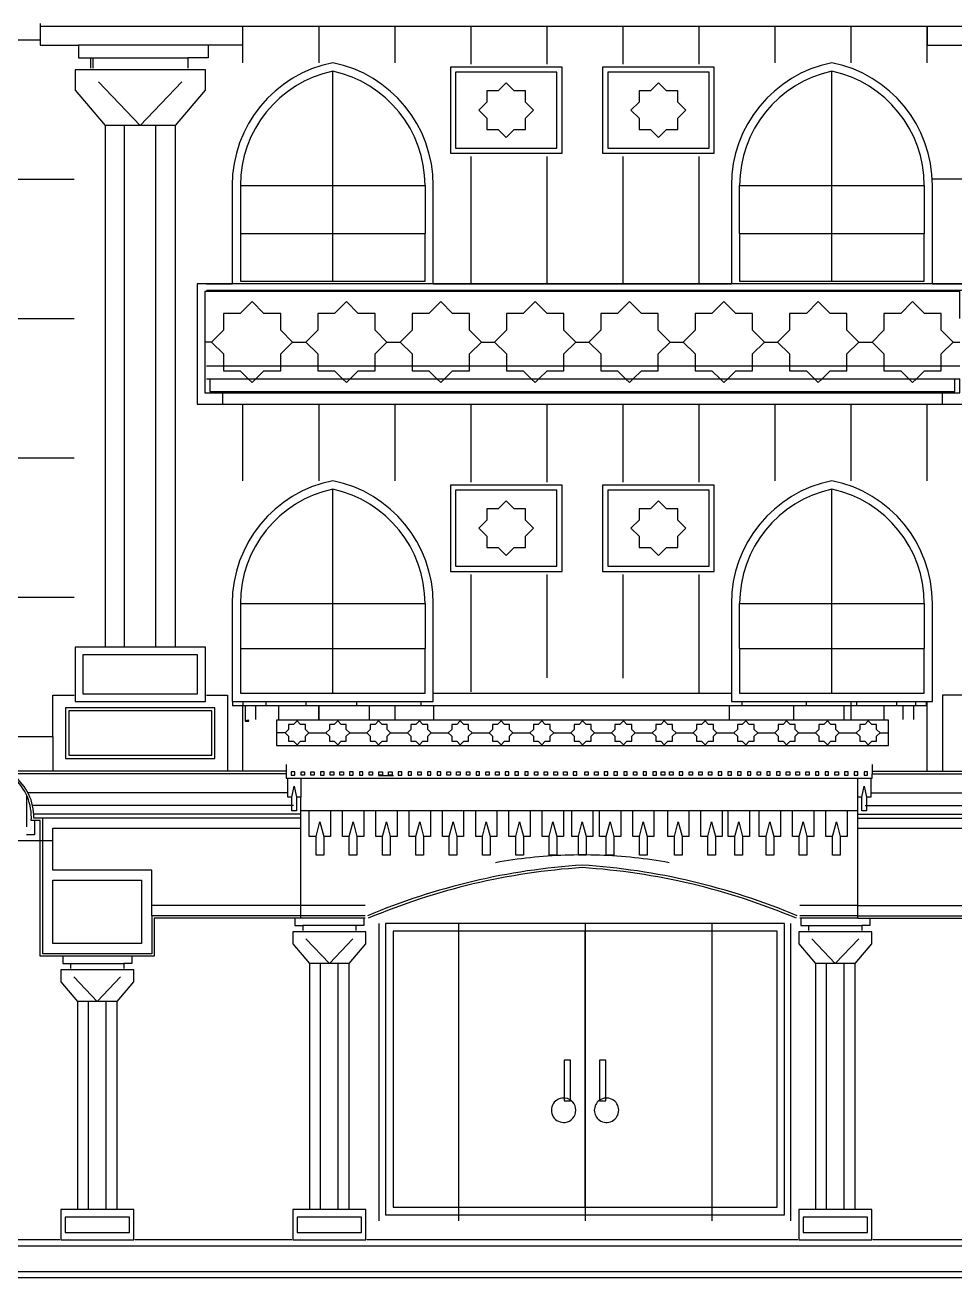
# Model space of a CAD drawing. Header units: inches. Extents: x 323.8 to 359.6, y 89.7 to 114.
# Drawn here: x 336.61 to 343.95, y 89.74 to 99.63 of the extents above; entities that cross this region are included whole.
import ezdxf

# ---------------------------------------------------------------- set-up
doc = ezdxf.new("R2010")
doc.units = ezdxf.units.IN
for name, color, linetype, lineweight in [('01_ORIGINAL_ENVELOPE', 7, 'Continuous', 25), ('02_ISLAMIC_WINDOWS', 7, 'Continuous', 25), ('03_ISLAMIC_BALCONIES', 7, 'Continuous', 25), ('04_GEOMETRIC_CAPITALS', 7, 'Continuous', 25), ('05_ISLAMIC_FRIEZES', 7, 'Continuous', 25), ('06_ENTRANCE', 7, 'Continuous', 25)]:
    doc.layers.add(name, color=color, linetype=linetype, lineweight=lineweight)

msp = doc.modelspace()

# ---------------------------------------------------------------- linework, layer by layer
at = {"layer": '01_ORIGINAL_ENVELOPE'}
for points in [[(336.7336, 99.64), (336.7336, 99.6176)], [(336.7336, 99.6176), (336.7336, 99.5114)], [(336.7336, 99.6176), (338.3335, 99.6176)], [(338.332, 99.4676), (338.3335, 99.4676), (338.3335, 99.6176)], [(338.3335, 99.6176), (338.932, 99.6176)], [(338.932, 99.6176), (338.932, 99.3289)], [(338.932, 99.6176), (339.532, 99.6176)], [(339.532, 99.6176), (339.532, 99.3289)], [(339.532, 99.6176), (340.132, 99.6176)], [(340.132, 99.6176), (340.132, 99.3197)], [(340.132, 99.6176), (340.732, 99.6176)], [(340.732, 99.6176), (340.732, 99.3197)], [(340.732, 99.6176), (341.332, 99.6176)], [(341.332, 99.6176), (341.332, 99.3197)], [(341.332, 99.6176), (341.932, 99.6176)], [(341.932, 99.6176), (341.932, 99.3197)], [(341.932, 99.6176), (342.532, 99.6176)], [(342.532, 99.6176), (342.532, 99.3289)], [(342.532, 99.6176), (343.132, 99.6176)], [(343.132, 99.6176), (343.132, 99.3289)], [(343.132, 99.6176), (343.732, 99.6176)], [(343.732, 99.6176), (343.732, 99.3289)], [(343.732, 99.6176), (343.7354, 99.6176)], [(343.7354, 99.6176), (345.3353, 99.6176)], [(343.7354, 99.6176), (343.7354, 99.4676), (343.9969, 99.4676), (344.0094, 99.4676)], [(336.5345, 99.5114), (336.7336, 99.5114)], [(336.7336, 99.5114), (336.7336, 99.4676), (337.0374, 99.4676)], [(338.0595, 99.4676), (337.0499, 99.4676), (337.0374, 99.4676)], [(337.0374, 99.4676), (337.0374, 99.3676), (337.132, 99.3676)], [(338.0595, 99.4676), (338.0595, 99.3676), (337.8984, 99.3676)], [(338.332, 99.4676), (338.072, 99.4676), (338.0595, 99.4676)], [(338.332, 99.4676), (338.332, 99.3289)], [(337.132, 99.3676), (337.132, 99.287)], [(337.132, 99.3676), (337.1484, 99.3676)], [(337.1484, 99.3676), (337.1484, 99.287)], [(337.1484, 99.3676), (337.8984, 99.3676)], [(337.8984, 99.3676), (337.8984, 99.287)], [(340.132, 98.5897), (340.132, 97.5847)], [(340.732, 98.5897), (340.732, 97.5847)], [(341.332, 98.5897), (341.332, 97.5847)], [(341.932, 98.5897), (341.932, 97.5847)], [(336.5345, 98.4114), (337.001, 98.4114)], [(344.023, 98.4114), (343.7763, 98.4114)], [(338.046, 97.5847), (338.249, 97.5847)], [(338.046, 97.5347), (344.023, 97.5347)], [(339.8363, 97.5847), (340.132, 97.5847)], [(340.132, 97.5847), (340.732, 97.5847)], [(340.132, 97.5847), (340.132, 97.5847)], [(340.732, 97.5847), (341.332, 97.5847)], [(340.732, 97.5847), (340.732, 97.5847)], [(341.332, 97.5847), (341.932, 97.5847)], [(341.332, 97.5847), (341.332, 97.5847)], [(341.932, 97.5847), (342.189, 97.5847)], [(341.932, 97.5847), (341.932, 97.5847)], [(343.7763, 97.5847), (344.023, 97.5847)], [(336.5345, 97.3114), (337.001, 97.3114)], [(338.1796, 96.9347), (338.046, 96.9347)], [(338.6325, 96.9347), (338.1796, 96.9347)], [(338.9243, 96.9347), (338.6325, 96.9347)], [(339.3772, 96.9347), (338.9243, 96.9347)], [(339.6691, 96.9347), (339.3772, 96.9347)], [(340.122, 96.9347), (339.6691, 96.9347)], [(340.4138, 96.9347), (340.122, 96.9347)], [(340.8667, 96.9347), (340.4138, 96.9347)], [(341.1586, 96.9347), (340.8667, 96.9347)], [(341.6115, 96.9347), (341.1586, 96.9347)], [(341.9034, 96.9347), (341.6115, 96.9347)], [(342.3562, 96.9347), (341.9034, 96.9347)], [(342.6481, 96.9347), (342.3562, 96.9347)], [(343.101, 96.9347), (342.6481, 96.9347)], [(343.3929, 96.9347), (343.101, 96.9347)], [(343.8458, 96.9347), (343.3929, 96.9347)], [(343.9917, 96.9347), (343.8458, 96.9347)], [(338.046, 96.8347), (338.0736, 96.8347)], [(338.0736, 96.8347), (338.3758, 96.8347)], [(338.0736, 96.8347), (338.0736, 96.7347), (338.1736, 96.7347)], [(338.3758, 96.8347), (338.4363, 96.8347)], [(338.4363, 96.8347), (339.1205, 96.8347)], [(339.1205, 96.8347), (339.181, 96.8347)], [(339.181, 96.8347), (339.8653, 96.8347)], [(339.8653, 96.8347), (339.9258, 96.8347)], [(339.9258, 96.8347), (340.61, 96.8347)], [(340.61, 96.8347), (340.6705, 96.8347)], [(340.6705, 96.8347), (341.3548, 96.8347)], [(341.3548, 96.8347), (341.4153, 96.8347)], [(341.4153, 96.8347), (342.0996, 96.8347)], [(342.0996, 96.8347), (342.16, 96.8347)], [(342.16, 96.8347), (342.8443, 96.8347)], [(342.8443, 96.8347), (342.9048, 96.8347)], [(342.9048, 96.8347), (343.5891, 96.8347)], [(343.5891, 96.8347), (343.6496, 96.8347)], [(343.6496, 96.8347), (343.9517, 96.8347)], [(343.8517, 96.7347), (343.9517, 96.7347), (343.9517, 96.8347)], [(343.9517, 96.8347), (343.9917, 96.8347)], [(338.1736, 96.7347), (338.1736, 96.7247)], [(338.1736, 96.7347), (343.8517, 96.7347)], [(343.8517, 96.7347), (343.8517, 96.7247)], [(338.1736, 96.7247), (338.1736, 96.6347)], [(338.1736, 96.6347), (338.1736, 96.6347), (338.332, 96.6347)], [(338.332, 96.6347), (338.332, 96.0289)], [(338.332, 96.6347), (338.932, 96.6347)], [(338.932, 96.6347), (338.932, 96.0289)], [(338.932, 96.6347), (339.532, 96.6347)], [(339.532, 96.6347), (339.532, 96.0289)], [(339.532, 96.6347), (340.132, 96.6347)], [(340.132, 96.6347), (340.132, 96.0197)], [(340.132, 96.6347), (340.732, 96.6347)], [(340.732, 96.6347), (340.732, 96.0197)], [(340.732, 96.6347), (341.332, 96.6347)], [(341.332, 96.6347), (341.332, 96.0197)], [(341.332, 96.6347), (341.932, 96.6347)], [(341.932, 96.6347), (341.932, 96.0197)], [(341.932, 96.6347), (342.532, 96.6347)], [(342.532, 96.6347), (342.532, 96.0289)], [(342.532, 96.6347), (343.132, 96.6347)], [(343.132, 96.6347), (343.132, 96.0289)], [(343.132, 96.6347), (343.732, 96.6347)], [(343.732, 96.6347), (343.732, 96.0289)], [(343.732, 96.6347), (343.8517, 96.6347), (343.8517, 96.6347)], [(343.8517, 96.7247), (343.8517, 96.6347)], [(336.5345, 96.2114), (337.001, 96.2114)], [(340.132, 95.2897), (340.132, 94.3627)], [(340.732, 95.2897), (340.732, 94.4744)], [(341.332, 95.2897), (341.332, 94.4708)], [(341.932, 95.2897), (341.932, 94.3533)], [(336.5345, 95.1114), (337.001, 95.1114)], [(336.8344, 94.0114), (336.8344, 94.3375), (337.001, 94.3375)], [(338.046, 94.3375), (338.2135, 94.3375), (338.2135, 93.737)], [(338.2509, 94.2883), (338.2509, 94.2533)], [(338.3333, 94.2883), (338.3333, 94.2533)], [(338.5157, 94.2883), (338.5157, 94.2533)], [(338.8313, 94.2883), (338.8313, 94.2533)], [(339.2293, 94.2883), (339.2293, 94.2533)], [(339.7371, 94.2883), (339.7371, 94.2533)], [(339.8363, 94.3533), (341.932, 94.3533)], [(341.932, 94.3533), (341.932, 94.3513)], [(341.932, 94.3533), (342.189, 94.3533)], [(342.2709, 94.2883), (342.2709, 94.2533)], [(342.7787, 94.2883), (342.7787, 94.2533)], [(343.132, 94.2856), (343.132, 94.2533)], [(343.1767, 94.2883), (343.1767, 94.2533)], [(343.4924, 94.2883), (343.4924, 94.2533)], [(343.6433, 94.2883), (343.6433, 94.2533)], [(343.7257, 94.2883), (343.7257, 94.2533)], [(343.732, 94.2856), (343.732, 93.737)], [(344.023, 94.3375), (343.8553, 94.3375), (343.8553, 93.737)], [(338.2509, 94.2533), (338.2509, 94.2528)], [(338.332, 94.2533), (338.2509, 94.2533)], [(338.332, 94.2533), (338.332, 93.737)], [(338.3333, 94.2533), (338.332, 94.2533)], [(338.3333, 94.2533), (338.3333, 94.2528)], [(338.5157, 94.2533), (338.3333, 94.2533)], [(338.3509, 94.2528), (338.3509, 94.1333)], [(338.4333, 94.2528), (338.4333, 94.145)], [(338.6157, 94.2533), (338.5157, 94.2533)], [(338.6157, 94.2533), (338.6157, 94.145)], [(338.8313, 94.2533), (338.6157, 94.2533)], [(338.9313, 94.2533), (338.8313, 94.2533)], [(338.9313, 94.2533), (338.9313, 94.145)], [(338.932, 94.2533), (338.9313, 94.2533)], [(338.932, 94.2533), (338.932, 94.145)], [(339.2293, 94.2533), (338.932, 94.2533)], [(339.3293, 94.2533), (339.2293, 94.2533)], [(339.3293, 94.2533), (339.3293, 94.145)], [(339.532, 94.2533), (339.3293, 94.2533)], [(339.532, 94.2533), (339.532, 94.145)], [(339.7371, 94.2533), (339.532, 94.2533)], [(339.8371, 94.2533), (339.7371, 94.2533)], [(339.8371, 94.2533), (339.8371, 94.145)], [(342.2709, 94.2533), (339.8371, 94.2533)], [(342.1709, 94.2528), (342.1709, 94.145)], [(342.2709, 94.2533), (342.2709, 94.2528)], [(342.7787, 94.2533), (342.2709, 94.2533)], [(342.6787, 94.2528), (342.6787, 94.145)], [(342.7787, 94.2533), (342.7787, 94.2528)], [(343.132, 94.2533), (342.7787, 94.2533)], [(343.0767, 94.2528), (343.0767, 94.145)], [(343.132, 94.2533), (343.132, 94.145)], [(343.1767, 94.2533), (343.132, 94.2533)], [(343.1767, 94.2533), (343.1767, 94.2528)], [(343.4924, 94.2533), (343.1767, 94.2533)], [(343.3924, 94.2528), (343.3924, 94.145)], [(343.4924, 94.2533), (343.4924, 94.2528)], [(343.6433, 94.2533), (343.4924, 94.2533)], [(343.5433, 94.2528), (343.5433, 94.145)], [(343.6257, 94.2528), (343.6257, 94.145)], [(343.6433, 94.2533), (343.6433, 94.2528)], [(343.7257, 94.2533), (343.6433, 94.2533)], [(343.7257, 94.2533), (343.7257, 94.2528)], [(338.3509, 94.1333), (338.3509, 94.1328)], [(338.3509, 94.1333), (338.38, 94.1333)], [(336.5345, 94.0114), (336.8344, 94.0114)], [(336.8344, 94.0114), (336.8344, 93.7375)], [(338.676, 93.79), (338.676, 93.737)], [(343.3006, 93.79), (343.3006, 93.737)], [(338.676, 93.717), (336.5044, 93.717)], [(338.2135, 93.737), (336.8344, 93.737), (336.5345, 93.737)], [(338.332, 93.737), (338.2135, 93.737)], [(338.676, 93.737), (338.332, 93.737)], [(338.676, 93.737), (338.676, 93.717)], [(338.676, 93.717), (338.676, 93.6834), (338.6876, 93.6834)], [(338.6876, 93.6834), (338.7907, 93.6834)], [(338.7907, 93.6834), (338.7907, 93.5325)], [(338.7907, 93.6834), (343.1859, 93.6834)], [(339.4044, 93.7028), (339.5219, 93.7028)], [(343.1859, 93.5325), (343.1859, 93.6834)], [(343.1859, 93.6834), (343.289, 93.6834)], [(343.289, 93.6834), (343.3006, 93.6834), (343.3006, 93.717)], [(343.3006, 93.737), (343.3006, 93.717)], [(343.3006, 93.737), (343.732, 93.737)], [(343.3006, 93.717), (345.5644, 93.717)], [(343.732, 93.737), (343.8553, 93.737)], [(343.8553, 93.737), (345.2344, 93.737), (345.532, 93.737)], [(338.6876, 93.567), (336.637, 93.567)], [(338.6893, 93.567), (338.6876, 93.567)], [(343.2873, 93.567), (343.289, 93.567)], [(343.289, 93.567), (345.4319, 93.567)], [(336.6286, 93.543), (336.6265, 93.543), (336.6265, 93.2978)], [(338.7206, 93.467), (336.6739, 93.467)], [(338.7323, 93.467), (338.7206, 93.467)], [(338.7907, 93.4262), (338.7907, 93.5325)], [(343.1859, 93.4262), (343.1859, 93.5325)], [(343.2443, 93.467), (343.256, 93.467)], [(343.256, 93.467), (345.395, 93.467)], [(338.7907, 93.397), (336.6838, 93.397)], [(336.7544, 93.367), (336.6844, 93.367)], [(336.7544, 93.187), (336.7544, 93.367)], [(338.7907, 93.367), (336.7544, 93.367)], [(338.7907, 93.397), (338.7907, 93.4262)], [(338.7907, 93.4262), (338.8572, 93.4262)], [(338.7907, 93.367), (338.7907, 93.397)], [(338.7907, 93.287), (338.7907, 93.367)], [(338.8572, 93.4262), (339.0251, 93.4262)], [(338.8572, 93.4262), (339.0251, 93.4262)], [(339.0251, 93.4262), (339.1199, 93.4262)], [(339.1199, 93.4262), (339.2878, 93.4262)], [(339.1199, 93.4262), (339.2878, 93.4262)], [(339.2878, 93.4262), (339.3827, 93.4262)], [(339.3827, 93.4262), (339.5506, 93.4262)], [(339.3827, 93.4262), (339.5506, 93.4262)], [(339.5506, 93.4262), (339.6454, 93.4262)], [(339.6454, 93.4262), (339.8134, 93.4262)], [(339.6454, 93.4262), (339.8134, 93.4262)], [(339.8134, 93.4262), (339.9082, 93.4262)], [(339.9082, 93.4262), (340.0761, 93.4262)], [(339.9082, 93.4262), (340.0761, 93.4262)], [(340.0761, 93.4262), (340.171, 93.4262)], [(340.171, 93.4262), (340.3389, 93.4262)], [(340.171, 93.4262), (340.3389, 93.4262)], [(340.3389, 93.4262), (340.4337, 93.4262)], [(340.4337, 93.4262), (340.6016, 93.4262)], [(340.4337, 93.4262), (340.6016, 93.4262)], [(340.6016, 93.4262), (340.6965, 93.4262)], [(340.6965, 93.4262), (340.8644, 93.4262)], [(340.6965, 93.4262), (340.8644, 93.4262)], [(340.8644, 93.4262), (340.9287, 93.4262)], [(340.9287, 93.4262), (341.0966, 93.4262)], [(340.9287, 93.4262), (341.0966, 93.4262)], [(341.0966, 93.4262), (341.1475, 93.4262)], [(341.1475, 93.4262), (341.3154, 93.4262)], [(341.1475, 93.4262), (341.3154, 93.4262)], [(341.3154, 93.4262), (341.4102, 93.4262)], [(341.4102, 93.4262), (341.5781, 93.4262)], [(341.4102, 93.4262), (341.5781, 93.4262)], [(341.5781, 93.4262), (341.6865, 93.4262)], [(341.6865, 93.4262), (341.8544, 93.4262)], [(341.6865, 93.4262), (341.8544, 93.4262)], [(341.8544, 93.4262), (341.9492, 93.4262)], [(341.9492, 93.4262), (342.1171, 93.4262)], [(341.9492, 93.4262), (342.1171, 93.4262)], [(342.1171, 93.4262), (342.1632, 93.4262)], [(342.1632, 93.4262), (342.3311, 93.4262)], [(342.1632, 93.4262), (342.3311, 93.4262)], [(342.3311, 93.4262), (342.409, 93.4262)], [(342.409, 93.4262), (342.5769, 93.4262)], [(342.409, 93.4262), (342.5769, 93.4262)], [(342.5769, 93.4262), (342.6717, 93.4262)], [(342.6717, 93.4262), (342.8396, 93.4262)], [(342.6717, 93.4262), (342.8396, 93.4262)], [(342.8396, 93.4262), (342.9345, 93.4262)], [(342.9345, 93.4262), (343.1024, 93.4262)], [(342.9345, 93.4262), (343.1024, 93.4262)], [(343.1024, 93.4262), (343.1859, 93.4262)], [(343.1859, 93.397), (343.1859, 93.4262)], [(343.1859, 93.367), (343.1859, 93.397)], [(343.1859, 93.397), (345.385, 93.397)], [(343.1859, 93.287), (343.1859, 93.367)], [(343.1859, 93.367), (345.3144, 93.367)], [(336.6889, 93.347), (336.6889, 93.2354), (336.6265, 93.2354)], [(336.6889, 93.347), (336.6636, 93.347)], [(336.7344, 93.187), (336.7344, 93.347), (336.6889, 93.347)], [(336.8344, 93.187), (336.8344, 93.287), (338.7907, 93.287)], [(338.7907, 92.676), (338.7907, 93.287)], [(343.1859, 92.676), (343.1859, 93.287)], [(343.1859, 93.287), (345.2344, 93.287), (345.2344, 92.956), (344.4544, 92.956), (344.4544, 92.676)], [(336.7344, 93.187), (333.1345, 93.187)], [(336.7544, 93.187), (336.7344, 93.187)], [(336.9122, 92.276), (336.8442, 92.276), (336.7344, 92.276), (336.7344, 93.187)], [(336.8344, 93.187), (336.7544, 93.187)], [(337.6144, 92.596), (337.6144, 92.296), (336.7544, 92.296), (336.7544, 93.187)], [(337.6144, 92.676), (337.6144, 92.956), (336.8344, 92.956), (336.8344, 93.187)], [(337.6144, 92.596), (337.6144, 92.676)], [(338.7907, 92.676), (337.6144, 92.676)], [(338.7907, 92.596), (338.7907, 92.676)], [(339.2965, 92.676), (338.7907, 92.676)], [(343.1859, 92.676), (342.73, 92.676)], [(343.1859, 92.596), (343.1859, 92.676)], [(343.1859, 92.676), (344.4544, 92.676)], [(338.7442, 92.576), (337.6344, 92.576), (337.6344, 92.276), (337.5247, 92.276), (337.4566, 92.276)], [(338.7907, 92.596), (337.6144, 92.596)], [(338.7907, 92.576), (338.7901, 92.576), (338.7442, 92.576)], [(338.7442, 92.576), (338.7442, 92.52), (338.7503, 92.52), (338.8064, 92.52)], [(338.7907, 92.576), (338.7907, 92.596)], [(339.3, 92.596), (338.7907, 92.596)], [(339.2886, 92.576), (338.7907, 92.576)], [(339.2886, 92.576), (339.2886, 92.52), (339.2825, 92.52), (339.2264, 92.52)], [(339.3, 92.576), (339.2886, 92.576)], [(343.1859, 92.596), (342.73, 92.596)], [(342.7367, 92.576), (342.73, 92.576)], [(343.1859, 92.576), (342.7367, 92.576)], [(342.7367, 92.576), (342.7367, 92.52), (342.7428, 92.52), (342.7989, 92.52)], [(343.1859, 92.576), (343.1859, 92.596)], [(343.1859, 92.596), (344.4544, 92.596)], [(343.1859, 92.576), (343.2352, 92.576), (343.2811, 92.576)], [(343.2811, 92.576), (343.2811, 92.52), (343.2751, 92.52), (343.2189, 92.52)], [(343.2811, 92.576), (344.4344, 92.576), (344.4344, 92.276), (344.5006, 92.276), (344.5687, 92.276)], [(338.8064, 92.52), (338.8064, 92.48)], [(339.2264, 92.52), (338.8064, 92.52)], [(339.2264, 92.52), (339.2264, 92.48)], [(339.4094, 90.187), (339.4094, 92.535)], [(340.0344, 92.535), (340.0344, 92.5347)], [(340.0344, 92.5347), (340.0344, 92.4747)], [(340.0344, 92.4747), (340.0344, 90.2954)], [(341.0344, 92.535), (341.0344, 92.5347)], [(341.0344, 92.5347), (341.0344, 92.4747)], [(341.0344, 92.4747), (341.0344, 90.2954)], [(342.0344, 92.535), (342.0344, 92.5347)], [(342.0344, 92.5347), (342.0344, 92.4747)], [(342.0344, 92.4747), (342.0344, 90.2954)], [(342.6595, 90.187), (342.6595, 92.535)], [(342.7989, 92.52), (342.7989, 92.48)], [(342.7989, 92.52), (343.2189, 92.52)], [(343.2189, 92.52), (343.2189, 92.48)], [(337.4566, 92.276), (336.9122, 92.276)], [(336.9122, 92.276), (336.9122, 92.22), (336.9744, 92.22)], [(336.9744, 92.22), (336.9744, 92.18)], [(336.9744, 92.22), (337.3944, 92.22)], [(337.4566, 92.276), (337.4566, 92.22), (337.3944, 92.22)], [(337.3944, 92.22), (337.3944, 92.18)], [(340.0344, 90.2954), (340.0344, 90.2354)], [(340.0344, 90.2354), (340.0344, 90.187)], [(341.0344, 90.2954), (341.0344, 90.2354)], [(341.0344, 90.2354), (341.0344, 90.187)], [(342.0344, 90.2954), (342.0344, 90.2354)], [(342.0344, 90.2354), (342.0344, 90.187)], [(336.888, 90.037), (333.1345, 90.037)], [(338.72, 90.037), (337.481, 90.037)], [(342.713, 90.037), (339.313, 90.037)], [(344.545, 90.037), (343.306, 90.037)], [(359.5882, 89.737), (323.8195, 89.737)]]:
    msp.add_lwpolyline(points, dxfattribs=at)
for points in [[(336.9344, 93.8375), (338.1135, 93.8375), (338.1135, 94.2375), (336.9344, 94.2375)], [(336.9594, 93.8625), (338.0885, 93.8625), (338.0885, 94.2125), (336.9594, 94.2125)], [(338.7161, 93.705), (338.7438, 93.705), (338.7438, 93.7312), (338.7161, 93.7312)], [(338.7929, 93.705), (338.7929, 93.7312), (338.8206, 93.7312), (338.8206, 93.705)], [(338.8696, 93.705), (338.8696, 93.7312), (338.8973, 93.7312), (338.8973, 93.705)], [(338.9463, 93.705), (338.974, 93.705), (338.974, 93.7312), (338.9463, 93.7312)], [(339.0231, 93.705), (339.0231, 93.7312), (339.0508, 93.7312), (339.0508, 93.705)], [(339.0998, 93.705), (339.0998, 93.7312), (339.1275, 93.7312), (339.1275, 93.705)], [(339.1765, 93.705), (339.2042, 93.705), (339.2042, 93.7312), (339.1765, 93.7312)], [(339.2533, 93.705), (339.281, 93.705), (339.281, 93.7312), (339.2533, 93.7312)], [(339.33, 93.705), (339.33, 93.7312), (339.3577, 93.7312), (339.3577, 93.705)], [(339.4067, 93.705), (339.4067, 93.7312), (339.4345, 93.7312), (339.4345, 93.705)], [(339.4835, 93.705), (339.4835, 93.7312), (339.5112, 93.7312), (339.5112, 93.705)], [(339.5602, 93.705), (339.5879, 93.705), (339.5879, 93.7312), (339.5602, 93.7312)], [(339.637, 93.705), (339.6647, 93.705), (339.6647, 93.7312), (339.637, 93.7312)], [(339.7137, 93.705), (339.7137, 93.7312), (339.7414, 93.7312), (339.7414, 93.705)], [(339.7904, 93.705), (339.8181, 93.705), (339.8181, 93.7312), (339.7904, 93.7312)], [(339.8672, 93.705), (339.8949, 93.705), (339.8949, 93.7312), (339.8672, 93.7312)], [(339.9439, 93.705), (339.9439, 93.7312), (339.9716, 93.7312), (339.9716, 93.705)], [(340.0206, 93.705), (340.0206, 93.7312), (340.0484, 93.7312), (340.0484, 93.705)], [(340.0974, 93.705), (340.0974, 93.7312), (340.1251, 93.7312), (340.1251, 93.705)], [(340.1741, 93.705), (340.2018, 93.705), (340.2018, 93.7312), (340.1741, 93.7312)], [(340.2509, 93.705), (340.2509, 93.7312), (340.2786, 93.7312), (340.2786, 93.705)], [(340.3276, 93.705), (340.3276, 93.7312), (340.3553, 93.7312), (340.3553, 93.705)], [(340.4043, 93.705), (340.432, 93.705), (340.432, 93.7312), (340.4043, 93.7312)], [(340.4811, 93.705), (340.5088, 93.705), (340.5088, 93.7312), (340.4811, 93.7312)], [(340.5578, 93.705), (340.5855, 93.705), (340.5855, 93.7312), (340.5578, 93.7312)], [(340.6345, 93.705), (340.6345, 93.7312), (340.6622, 93.7312), (340.6622, 93.705)], [(340.7113, 93.705), (340.7113, 93.7312), (340.739, 93.7312), (340.739, 93.705)], [(340.788, 93.705), (340.788, 93.7312), (340.8157, 93.7312), (340.8157, 93.705)], [(340.8648, 93.705), (340.8648, 93.7312), (340.8925, 93.7312), (340.8925, 93.705)], [(340.9415, 93.705), (340.9692, 93.705), (340.9692, 93.7312), (340.9415, 93.7312)], [(341.0321, 93.705), (341.0321, 93.7312), (341.0598, 93.7312), (341.0598, 93.705)], [(341.1089, 93.705), (341.1089, 93.7312), (341.1366, 93.7312), (341.1366, 93.705)], [(341.1856, 93.705), (341.2133, 93.705), (341.2133, 93.7312), (341.1856, 93.7312)], [(341.2623, 93.705), (341.29, 93.705), (341.29, 93.7312), (341.2623, 93.7312)], [(341.3391, 93.705), (341.3668, 93.705), (341.3668, 93.7312), (341.3391, 93.7312)], [(341.4158, 93.705), (341.4158, 93.7312), (341.4435, 93.7312), (341.4435, 93.705)], [(341.4925, 93.705), (341.5203, 93.705), (341.5203, 93.7312), (341.4925, 93.7312)], [(341.5693, 93.705), (341.597, 93.705), (341.597, 93.7312), (341.5693, 93.7312)], [(341.6351, 93.705), (341.6351, 93.7312), (341.6628, 93.7312), (341.6628, 93.705)], [(341.7013, 93.705), (341.7013, 93.7312), (341.729, 93.7312), (341.729, 93.705)], [(341.778, 93.705), (341.8057, 93.705), (341.8057, 93.7312), (341.778, 93.7312)], [(341.8548, 93.705), (341.8548, 93.7312), (341.8825, 93.7312), (341.8825, 93.705)], [(341.9315, 93.705), (341.9315, 93.7312), (341.9592, 93.7312), (341.9592, 93.705)], [(342.0082, 93.705), (342.0082, 93.7312), (342.0359, 93.7312), (342.0359, 93.705)], [(342.085, 93.705), (342.1127, 93.705), (342.1127, 93.7312), (342.085, 93.7312)], [(342.1617, 93.705), (342.1894, 93.705), (342.1894, 93.7312), (342.1617, 93.7312)], [(342.2384, 93.705), (342.2661, 93.705), (342.2661, 93.7312), (342.2384, 93.7312)], [(342.3152, 93.705), (342.3429, 93.705), (342.3429, 93.7312), (342.3152, 93.7312)], [(342.3919, 93.705), (342.3919, 93.7312), (342.4196, 93.7312), (342.4196, 93.705)], [(342.4686, 93.705), (342.4964, 93.705), (342.4964, 93.7312), (342.4686, 93.7312)], [(342.5454, 93.705), (342.5731, 93.705), (342.5731, 93.7312), (342.5454, 93.7312)], [(342.6221, 93.705), (342.6221, 93.7312), (342.6498, 93.7312), (342.6498, 93.705)], [(342.6989, 93.705), (342.6989, 93.7312), (342.7266, 93.7312), (342.7266, 93.705)], [(342.7756, 93.705), (342.7756, 93.7312), (342.8033, 93.7312), (342.8033, 93.705)], [(342.8523, 93.705), (342.88, 93.705), (342.88, 93.7312), (342.8523, 93.7312)], [(342.9291, 93.705), (342.9568, 93.705), (342.9568, 93.7312), (342.9291, 93.7312)], [(343.0058, 93.705), (343.0058, 93.7312), (343.0335, 93.7312), (343.0335, 93.705)], [(343.0825, 93.705), (343.1103, 93.705), (343.1103, 93.7312), (343.0825, 93.7312)], [(343.1593, 93.705), (343.187, 93.705), (343.187, 93.7312), (343.1593, 93.7312)], [(343.236, 93.705), (343.2637, 93.705), (343.2637, 93.7312), (343.236, 93.7312)], [(336.8344, 92.376), (336.8344, 92.876), (337.5344, 92.876), (337.5344, 92.376)], [(323.8195, 89.787), (359.5882, 89.787), (359.5882, 89.987), (323.8195, 89.987)]]:
    msp.add_lwpolyline(points, close=True, dxfattribs=at)
for centre, radius, start, end in [((338.4103, 93.9515), 0.1908, 99.13811, 108.13266), ((336.2671, 93.3737), 0.4174, 359.08672, 52.26612), ((336.2471, 93.3737), 0.4174, 356.33886, 48.70691), ((341.0127, 89.1944), 3.8816, 91.99701, 100.17242), ((341.0127, 89.1944), 3.8816, 88.00299, 91.99701), ((341.0127, 89.1944), 3.8816, 79.82758, 88.00299), ((341.0127, 89.1944), 3.8816, 116.18205, 116.24), ((340.8649, 91.0608), 0.0965, 82.53729, 277.46271), ((340.8649, 91.0608), 0.0965, 0, 82.53729), ((341.204, 91.0608), 0.0965, 125.54269, 234.45731), ((341.204, 91.0608), 0.0965, 0, 125.54269), ((340.8649, 91.0608), 0.0965, 277.46271, 0), ((341.204, 91.0608), 0.0965, 234.45731, 0)]:
    msp.add_arc(centre, radius, start, end, dxfattribs=at)
at = {"layer": '02_ISLAMIC_WINDOWS'}
for points in [[(339.0427, 98.3604), (339.0427, 99.2639)], [(342.9827, 98.3604), (342.9827, 99.2639)], [(338.249, 98.3604), (338.249, 97.5847)], [(338.314, 98.3604), (338.314, 97.983)], [(338.314, 98.3604), (339.0427, 98.3604)], [(339.0427, 97.983), (339.0427, 98.3604)], [(339.0427, 98.3604), (339.7713, 98.3604), (339.7713, 97.983)], [(339.8363, 97.5847), (339.8363, 98.3604)], [(342.189, 98.3604), (342.189, 97.5847)], [(342.254, 97.983), (342.254, 98.3604), (342.9827, 98.3604)], [(342.9827, 97.983), (342.9827, 98.3604)], [(342.9827, 98.3604), (343.7113, 98.3604), (343.7113, 97.983)], [(343.7763, 97.5847), (343.7763, 98.3604)], [(338.314, 97.983), (339.0427, 97.983)], [(338.314, 97.983), (338.314, 97.6056), (339.0427, 97.6056)], [(339.0427, 97.6056), (339.7713, 97.6056), (339.7713, 97.983)], [(339.0427, 97.6056), (339.0427, 97.983)], [(339.0427, 97.983), (339.7713, 97.983)], [(342.254, 97.983), (342.9827, 97.983)], [(342.254, 97.983), (342.254, 97.6056), (342.9827, 97.6056)], [(342.9827, 97.6056), (343.7113, 97.6056), (343.7113, 97.983)], [(342.9827, 97.6056), (342.9827, 97.983)], [(342.9827, 97.983), (343.7113, 97.983)], [(339.0427, 95.0604), (339.0427, 95.9639)], [(342.9827, 95.0604), (342.9827, 95.9639)], [(338.249, 95.0604), (338.249, 94.2883), (338.2509, 94.2883)], [(338.314, 95.0604), (338.314, 94.7068)], [(338.314, 95.0604), (339.0427, 95.0604)], [(339.0427, 94.7068), (339.0427, 95.0604)], [(339.0427, 95.0604), (339.7713, 95.0604), (339.7713, 94.7068)], [(339.8363, 94.3533), (339.8363, 95.0604)], [(342.189, 95.0604), (342.189, 94.3533)], [(342.254, 94.7068), (342.254, 95.0604), (342.9827, 95.0604)], [(342.9827, 94.7068), (342.9827, 95.0604)], [(342.9827, 95.0604), (343.7113, 95.0604), (343.7113, 94.7068)], [(343.7257, 94.2883), (343.7763, 94.2883), (343.7763, 95.0604)], [(338.314, 94.7068), (339.0427, 94.7068)], [(338.314, 94.7068), (338.314, 94.3533), (339.0427, 94.3533)], [(339.0427, 94.3533), (339.7713, 94.3533), (339.7713, 94.7068)], [(339.0427, 94.3533), (339.0427, 94.7068)], [(339.0427, 94.7068), (339.7713, 94.7068)], [(342.254, 94.7068), (342.9827, 94.7068)], [(342.254, 94.7068), (342.254, 94.3533), (342.9827, 94.3533)], [(342.9827, 94.3533), (343.7113, 94.3533), (343.7113, 94.7068)], [(342.9827, 94.3533), (342.9827, 94.7068)], [(342.9827, 94.7068), (343.7113, 94.7068)], [(338.2509, 94.2883), (338.3333, 94.2883)], [(338.3333, 94.2883), (338.5157, 94.2883)], [(338.5157, 94.2883), (338.8313, 94.2883)], [(338.8313, 94.2883), (339.2293, 94.2883)], [(339.2293, 94.2883), (339.7371, 94.2883)], [(339.7371, 94.2883), (339.8363, 94.2883), (339.8363, 94.3533)], [(342.189, 94.3533), (342.189, 94.2883), (342.2709, 94.2883)], [(342.2709, 94.2883), (342.7787, 94.2883)], [(342.7787, 94.2883), (343.1767, 94.2883)], [(343.1767, 94.2883), (343.4924, 94.2883)], [(343.4924, 94.2883), (343.6433, 94.2883)], [(343.6433, 94.2883), (343.7257, 94.2883)]]:
    msp.add_lwpolyline(points, dxfattribs=at)
for points in [[(339.9724, 98.6147), (340.8524, 98.6147), (340.8524, 99.2947), (339.9724, 99.2947)], [(340.0124, 98.6547), (340.8124, 98.6547), (340.8124, 99.2547), (340.0124, 99.2547)], [(341.1729, 98.6147), (342.0529, 98.6147), (342.0529, 99.2947), (341.1729, 99.2947)], [(341.2129, 98.6547), (342.0129, 98.6547), (342.0129, 99.2547), (341.2129, 99.2547)], [(340.1964, 98.9547), (340.2597, 98.8915), (340.2597, 98.802), (340.3491, 98.802), (340.4124, 98.7387), (340.4757, 98.802), (340.5651, 98.802), (340.5651, 98.8915), (340.6284, 98.9547), (340.5651, 99.018), (340.5651, 99.1075), (340.4757, 99.1075), (340.4124, 99.1707), (340.3491, 99.1075), (340.2597, 99.1075), (340.2597, 99.018)], [(341.3969, 98.9547), (341.4602, 98.8915), (341.4602, 98.802), (341.5497, 98.802), (341.6129, 98.7387), (341.6762, 98.802), (341.7657, 98.802), (341.7657, 98.8915), (341.8289, 98.9547), (341.7657, 99.018), (341.7657, 99.1075), (341.6762, 99.1075), (341.6129, 99.1707), (341.5497, 99.1075), (341.4602, 99.1075), (341.4602, 99.018)], [(339.9724, 95.3147), (340.8524, 95.3147), (340.8524, 95.9947), (339.9724, 95.9947)], [(340.0124, 95.3547), (340.8124, 95.3547), (340.8124, 95.9547), (340.0124, 95.9547)], [(341.1729, 95.3147), (342.0529, 95.3147), (342.0529, 95.9947), (341.1729, 95.9947)], [(341.2129, 95.3547), (342.0129, 95.3547), (342.0129, 95.9547), (341.2129, 95.9547)], [(340.1964, 95.6547), (340.2597, 95.5915), (340.2597, 95.502), (340.3491, 95.502), (340.4124, 95.4387), (340.4757, 95.502), (340.5651, 95.502), (340.5651, 95.5915), (340.6284, 95.6547), (340.5651, 95.718), (340.5651, 95.8075), (340.4757, 95.8075), (340.4124, 95.8707), (340.3491, 95.8075), (340.2597, 95.8075), (340.2597, 95.718)], [(341.3969, 95.6547), (341.4602, 95.5915), (341.4602, 95.502), (341.5497, 95.502), (341.6129, 95.4387), (341.6762, 95.502), (341.7657, 95.502), (341.7657, 95.5915), (341.8289, 95.6547), (341.7657, 95.718), (341.7657, 95.8075), (341.6762, 95.8075), (341.6129, 95.8707), (341.5497, 95.8075), (341.4602, 95.8075), (341.4602, 95.718)]]:
    msp.add_lwpolyline(points, close=True, dxfattribs=at)
for centre, radius, start, end in [((339.2385, 98.3604), 0.9895, 101.41633, 180), ((338.8468, 98.3604), 0.9895, 0, 78.58367), ((343.1785, 98.3604), 0.9895, 101.41633, 180), ((342.7868, 98.3604), 0.9895, 0, 78.58367), ((339.2385, 98.3604), 0.9245, 102.23101, 180), ((338.8468, 98.3604), 0.9245, 0, 77.76899), ((343.1785, 98.3604), 0.9245, 102.23101, 180), ((342.7868, 98.3604), 0.9245, 0, 77.76899), ((339.2385, 95.0604), 0.9895, 101.41633, 180), ((339.2385, 95.0604), 0.9245, 102.23101, 180), ((338.8468, 95.0604), 0.9895, 0, 78.58367), ((338.8468, 95.0604), 0.9245, 0, 77.76899), ((343.1785, 95.0604), 0.9895, 101.41633, 180), ((343.1785, 95.0604), 0.9245, 102.23101, 180), ((342.7868, 95.0604), 0.9895, 0, 78.58367), ((342.7868, 95.0604), 0.9245, 0, 77.76899)]:
    msp.add_arc(centre, radius, start, end, dxfattribs=at)
at = {"layer": '03_ISLAMIC_BALCONIES'}
for points in [[(338.249, 97.5847), (337.9736, 97.5847), (337.9736, 96.6347), (338.1736, 96.6347)], [(343.9917, 97.3114), (343.9917, 97.5247), (338.0336, 97.5247), (338.0336, 97.1247)], [(339.8363, 97.5847), (338.249, 97.5847)], [(340.132, 97.5847), (339.8363, 97.5847)], [(340.732, 97.5847), (340.132, 97.5847)], [(341.332, 97.5847), (340.732, 97.5847)], [(341.932, 97.5847), (341.332, 97.5847)], [(342.189, 97.5847), (341.932, 97.5847)], [(343.7763, 97.5847), (342.189, 97.5847)], [(343.8517, 96.6347), (344.0517, 96.6347), (344.0517, 97.5847), (343.7763, 97.5847)], [(338.7263, 97.1247), (338.6325, 97.2185), (338.6325, 97.3512), (338.4998, 97.3512), (338.406, 97.445), (338.3122, 97.3512), (338.1796, 97.3512), (338.1796, 97.2185), (338.0858, 97.1247)], [(339.471, 97.1247), (339.3772, 97.2185), (339.3772, 97.3512), (339.2446, 97.3512), (339.1508, 97.445), (339.057, 97.3512), (338.9243, 97.3512), (338.9243, 97.2185), (338.8305, 97.1247)], [(340.2158, 97.1247), (340.122, 97.2185), (340.122, 97.3512), (339.9893, 97.3512), (339.8955, 97.445), (339.8017, 97.3512), (339.6691, 97.3512), (339.6691, 97.2185), (339.5753, 97.1247)], [(340.9605, 97.1247), (340.8667, 97.2185), (340.8667, 97.3512), (340.7341, 97.3512), (340.6403, 97.445), (340.5465, 97.3512), (340.4138, 97.3512), (340.4138, 97.2185), (340.32, 97.1247)], [(341.7053, 97.1247), (341.6115, 97.2185), (341.6115, 97.3512), (341.4788, 97.3512), (341.385, 97.445), (341.2912, 97.3512), (341.1586, 97.3512), (341.1586, 97.2185), (341.0648, 97.1247)], [(342.45, 97.1247), (342.3562, 97.2185), (342.3562, 97.3512), (342.2236, 97.3512), (342.1298, 97.445), (342.036, 97.3512), (341.9034, 97.3512), (341.9034, 97.2185), (341.8096, 97.1247)], [(343.1948, 97.1247), (343.101, 97.2185), (343.101, 97.3512), (342.9684, 97.3512), (342.8746, 97.445), (342.7808, 97.3512), (342.6481, 97.3512), (342.6481, 97.2185), (342.5543, 97.1247)], [(343.9396, 97.1247), (343.8458, 97.2185), (343.8458, 97.3512), (343.7131, 97.3512), (343.6193, 97.445), (343.5255, 97.3512), (343.3929, 97.3512), (343.3929, 97.2185), (343.2991, 97.1247)], [(338.0858, 97.1247), (338.0336, 97.1247)], [(338.0336, 97.1247), (338.0336, 96.7247), (338.1736, 96.7247)], [(338.0858, 97.1247), (338.1796, 97.0309), (338.1796, 96.9347)], [(338.6325, 96.9347), (338.6325, 97.0309), (338.7263, 97.1247)], [(338.7263, 97.1247), (338.7784, 97.1247), (338.8305, 97.1247)], [(338.8305, 97.1247), (338.9243, 97.0309), (338.9243, 96.9347)], [(339.3772, 96.9347), (339.3772, 97.0309), (339.471, 97.1247)], [(339.471, 97.1247), (339.5231, 97.1247), (339.5753, 97.1247)], [(339.5753, 97.1247), (339.6691, 97.0309), (339.6691, 96.9347)], [(340.122, 96.9347), (340.122, 97.0309), (340.2158, 97.1247)], [(340.2158, 97.1247), (340.2679, 97.1247), (340.32, 97.1247)], [(340.32, 97.1247), (340.4138, 97.0309), (340.4138, 96.9347)], [(340.8667, 96.9347), (340.8667, 97.0309), (340.9605, 97.1247)], [(340.9605, 97.1247), (341.0127, 97.1247), (341.0648, 97.1247)], [(341.0648, 97.1247), (341.1586, 97.0309), (341.1586, 96.9347)], [(341.6115, 96.9347), (341.6115, 97.0309), (341.7053, 97.1247)], [(341.7053, 97.1247), (341.7574, 97.1247), (341.8096, 97.1247)], [(341.8096, 97.1247), (341.9034, 97.0309), (341.9034, 96.9347)], [(342.3562, 96.9347), (342.3562, 97.0309), (342.45, 97.1247)], [(342.45, 97.1247), (342.5022, 97.1247), (342.5543, 97.1247)], [(342.5543, 97.1247), (342.6481, 97.0309), (342.6481, 96.9347)], [(343.101, 96.9347), (343.101, 97.0309), (343.1948, 97.1247)], [(343.1948, 97.1247), (343.2469, 97.1247), (343.2991, 97.1247)], [(343.2991, 97.1247), (343.3929, 97.0309), (343.3929, 96.9347)], [(343.8458, 96.9347), (343.8458, 97.0309), (343.9396, 97.1247)], [(343.9396, 97.1247), (343.9917, 97.1247)], [(338.1796, 96.9347), (338.1796, 96.8983), (338.3122, 96.8983), (338.3758, 96.8347)], [(338.4363, 96.8347), (338.4998, 96.8983), (338.6325, 96.8983), (338.6325, 96.9347)], [(338.9243, 96.9347), (338.9243, 96.8983), (339.057, 96.8983), (339.1205, 96.8347)], [(339.181, 96.8347), (339.2446, 96.8983), (339.3772, 96.8983), (339.3772, 96.9347)], [(339.6691, 96.9347), (339.6691, 96.8983), (339.8017, 96.8983), (339.8653, 96.8347)], [(339.9258, 96.8347), (339.9893, 96.8983), (340.122, 96.8983), (340.122, 96.9347)], [(340.4138, 96.9347), (340.4138, 96.8983), (340.5465, 96.8983), (340.61, 96.8347)], [(340.6705, 96.8347), (340.7341, 96.8983), (340.8667, 96.8983), (340.8667, 96.9347)], [(341.1586, 96.9347), (341.1586, 96.8983), (341.2912, 96.8983), (341.3548, 96.8347)], [(341.4153, 96.8347), (341.4788, 96.8983), (341.6115, 96.8983), (341.6115, 96.9347)], [(341.9034, 96.9347), (341.9034, 96.8983), (342.036, 96.8983), (342.0996, 96.8347)], [(342.16, 96.8347), (342.2236, 96.8983), (342.3562, 96.8983), (342.3562, 96.9347)], [(342.6481, 96.9347), (342.6481, 96.8983), (342.7808, 96.8983), (342.8443, 96.8347)], [(342.9048, 96.8347), (342.9684, 96.8983), (343.101, 96.8983), (343.101, 96.9347)], [(343.3929, 96.9347), (343.3929, 96.8983), (343.5255, 96.8983), (343.5891, 96.8347)], [(343.6496, 96.8347), (343.7131, 96.8983), (343.8458, 96.8983), (343.8458, 96.9347)], [(338.3758, 96.8347), (338.406, 96.8045), (338.4363, 96.8347)], [(339.1205, 96.8347), (339.1508, 96.8045), (339.181, 96.8347)], [(339.8653, 96.8347), (339.8955, 96.8045), (339.9258, 96.8347)], [(340.61, 96.8347), (340.6403, 96.8045), (340.6705, 96.8347)], [(341.3548, 96.8347), (341.385, 96.8045), (341.4153, 96.8347)], [(342.0996, 96.8347), (342.1298, 96.8045), (342.16, 96.8347)], [(342.8443, 96.8347), (342.8746, 96.8045), (342.9048, 96.8347)], [(343.5891, 96.8347), (343.6193, 96.8045), (343.6496, 96.8347)], [(343.8517, 96.7247), (343.9917, 96.7247), (343.9917, 96.8347)], [(338.1736, 96.7247), (343.8517, 96.7247)], [(338.1736, 96.6347), (343.8517, 96.6347)]]:
    msp.add_lwpolyline(points, dxfattribs=at)
at = {"layer": '04_GEOMETRIC_CAPITALS'}
for points in [[(337.8013, 98.835), (338.038, 99.1122), (338.038, 99.275), (337.009, 99.275), (337.009, 99.1122), (337.2457, 98.835)], [(337.5235, 98.835), (337.1942, 99.1782)], [(337.5235, 98.835), (337.8528, 99.1782)], [(337.2457, 98.835), (337.2457, 94.717)], [(337.4, 98.835), (337.2457, 98.835)], [(337.4, 94.717), (337.4, 98.835)], [(337.5235, 98.835), (337.4, 98.835)], [(337.647, 98.835), (337.5235, 98.835)], [(337.647, 94.717), (337.647, 98.835)], [(337.8013, 98.835), (337.647, 98.835)], [(337.8013, 94.717), (337.8013, 98.835)], [(337.2457, 94.717), (337.009, 94.717), (337.009, 94.287), (338.038, 94.287), (338.038, 94.717), (337.8013, 94.717)], [(337.4, 94.717), (337.2457, 94.717)], [(337.647, 94.717), (337.4, 94.717)], [(337.8013, 94.717), (337.647, 94.717)], [(339.1723, 92.218), (339.305, 92.3755), (339.305, 92.468), (338.728, 92.468), (338.728, 92.3755), (338.8607, 92.218)], [(339.0165, 92.218), (338.8319, 92.413)], [(339.0165, 92.218), (339.2011, 92.413)], [(343.1653, 92.218), (343.298, 92.3755), (343.298, 92.468), (342.721, 92.468), (342.721, 92.3755), (342.8537, 92.218)], [(343.0095, 92.218), (342.8249, 92.413)], [(343.0095, 92.218), (343.1941, 92.413)], [(338.8607, 92.218), (338.8607, 90.277)], [(338.9473, 92.218), (338.8607, 92.218)], [(338.9473, 90.277), (338.9473, 92.218)], [(339.0165, 92.218), (338.9473, 92.218)], [(339.0857, 92.218), (339.0165, 92.218)], [(339.0857, 90.277), (339.0857, 92.218)], [(339.1723, 92.218), (339.0857, 92.218)], [(339.1723, 90.277), (339.1723, 92.218)], [(342.8537, 92.218), (342.8537, 90.277)], [(342.9403, 92.218), (342.8537, 92.218)], [(342.9403, 90.277), (342.9403, 92.218)], [(343.0095, 92.218), (342.9403, 92.218)], [(343.0787, 92.218), (343.0095, 92.218)], [(343.0787, 90.277), (343.0787, 92.218)], [(343.1653, 92.218), (343.0787, 92.218)], [(343.1653, 90.277), (343.1653, 92.218)], [(337.3403, 91.918), (337.473, 92.0755), (337.473, 92.168), (336.896, 92.168), (336.896, 92.0755), (337.0287, 91.918)], [(337.1845, 91.918), (336.9999, 92.113)], [(337.1845, 91.918), (337.3691, 92.113)], [(337.0287, 91.918), (337.0287, 90.277)], [(337.1153, 91.918), (337.0287, 91.918)], [(337.1153, 90.277), (337.1153, 91.918)], [(337.1845, 91.918), (337.1153, 91.918)], [(337.2537, 91.918), (337.1845, 91.918)], [(337.2537, 90.277), (337.2537, 91.918)], [(337.3403, 91.918), (337.2537, 91.918)], [(337.3403, 90.277), (337.3403, 91.918)], [(337.0287, 90.277), (336.896, 90.277), (336.896, 90.037), (337.473, 90.037), (337.473, 90.277), (337.3403, 90.277)], [(337.1153, 90.277), (337.0287, 90.277)], [(337.2537, 90.277), (337.1153, 90.277)], [(337.3403, 90.277), (337.2537, 90.277)], [(338.8607, 90.277), (338.728, 90.277), (338.728, 90.037), (339.305, 90.037), (339.305, 90.277), (339.1723, 90.277)], [(338.9473, 90.277), (338.8607, 90.277)], [(339.0857, 90.277), (338.9473, 90.277)], [(339.1723, 90.277), (339.0857, 90.277)], [(342.8537, 90.277), (342.721, 90.277), (342.721, 90.037), (343.298, 90.037), (343.298, 90.277), (343.1653, 90.277)], [(342.9403, 90.277), (342.8537, 90.277)], [(343.0787, 90.277), (342.9403, 90.277)], [(343.1653, 90.277), (343.0787, 90.277)]]:
    msp.add_lwpolyline(points, dxfattribs=at)
for points in [[(337.0707, 94.347), (337.9763, 94.347), (337.9763, 94.657), (337.0707, 94.657)], [(336.9306, 90.097), (337.4384, 90.097), (337.4384, 90.217), (336.9306, 90.217)], [(338.7626, 90.097), (339.2704, 90.097), (339.2704, 90.217), (338.7626, 90.217)], [(342.7556, 90.097), (343.2634, 90.097), (343.2634, 90.217), (342.7556, 90.217)]]:
    msp.add_lwpolyline(points, close=True, dxfattribs=at)
at = {"layer": '05_ISLAMIC_FRIEZES'}
for points in [[(343.43, 94.04), (343.43, 94.14), (338.6, 94.14), (338.6, 94.04)], [(338.855, 94.04), (338.8275, 94.0675), (338.8275, 94.1065), (338.7885, 94.1065), (338.761, 94.134), (338.7335, 94.1065), (338.6945, 94.1065), (338.6945, 94.0675), (338.667, 94.04)], [(339.177, 94.04), (339.1495, 94.0675), (339.1495, 94.1065), (339.1105, 94.1065), (339.083, 94.134), (339.0555, 94.1065), (339.0165, 94.1065), (339.0165, 94.0675), (338.989, 94.04)], [(339.499, 94.04), (339.4715, 94.0675), (339.4715, 94.1065), (339.4325, 94.1065), (339.405, 94.134), (339.3775, 94.1065), (339.3385, 94.1065), (339.3385, 94.0675), (339.311, 94.04)], [(339.821, 94.04), (339.7935, 94.0675), (339.7935, 94.1065), (339.7545, 94.1065), (339.727, 94.134), (339.6995, 94.1065), (339.6605, 94.1065), (339.6605, 94.0675), (339.633, 94.04)], [(340.143, 94.04), (340.1155, 94.0675), (340.1155, 94.1065), (340.0765, 94.1065), (340.049, 94.134), (340.0215, 94.1065), (339.9825, 94.1065), (339.9825, 94.0675), (339.955, 94.04)], [(340.465, 94.04), (340.4375, 94.0675), (340.4375, 94.1065), (340.3985, 94.1065), (340.371, 94.134), (340.3435, 94.1065), (340.3045, 94.1065), (340.3045, 94.0675), (340.277, 94.04)], [(340.787, 94.04), (340.7595, 94.0675), (340.7595, 94.1065), (340.7205, 94.1065), (340.693, 94.134), (340.6655, 94.1065), (340.6265, 94.1065), (340.6265, 94.0675), (340.599, 94.04)], [(341.109, 94.04), (341.0815, 94.0675), (341.0815, 94.1065), (341.0425, 94.1065), (341.015, 94.134), (340.9875, 94.1065), (340.9485, 94.1065), (340.9485, 94.0675), (340.921, 94.04)], [(341.431, 94.04), (341.4035, 94.0675), (341.4035, 94.1065), (341.3645, 94.1065), (341.337, 94.134), (341.3095, 94.1065), (341.2705, 94.1065), (341.2705, 94.0675), (341.243, 94.04)], [(341.753, 94.04), (341.7255, 94.0675), (341.7255, 94.1065), (341.6865, 94.1065), (341.659, 94.134), (341.6315, 94.1065), (341.5925, 94.1065), (341.5925, 94.0675), (341.565, 94.04)], [(342.075, 94.04), (342.0475, 94.0675), (342.0475, 94.1065), (342.0085, 94.1065), (341.981, 94.134), (341.9535, 94.1065), (341.9145, 94.1065), (341.9145, 94.0675), (341.887, 94.04)], [(342.397, 94.04), (342.3695, 94.0675), (342.3695, 94.1065), (342.3305, 94.1065), (342.303, 94.134), (342.2755, 94.1065), (342.2365, 94.1065), (342.2365, 94.0675), (342.209, 94.04)], [(342.719, 94.04), (342.6915, 94.0675), (342.6915, 94.1065), (342.6525, 94.1065), (342.625, 94.134), (342.5975, 94.1065), (342.5585, 94.1065), (342.5585, 94.0675), (342.531, 94.04)], [(343.041, 94.04), (343.0135, 94.0675), (343.0135, 94.1065), (342.9745, 94.1065), (342.947, 94.134), (342.9195, 94.1065), (342.8805, 94.1065), (342.8805, 94.0675), (342.853, 94.04)], [(343.363, 94.04), (343.3355, 94.0675), (343.3355, 94.1065), (343.2965, 94.1065), (343.269, 94.134), (343.2415, 94.1065), (343.2025, 94.1065), (343.2025, 94.0675), (343.175, 94.04)], [(338.667, 94.04), (338.6, 94.04)], [(338.6, 94.04), (338.6, 93.94), (343.43, 93.94), (343.43, 94.04)], [(338.667, 94.04), (338.6945, 94.0125), (338.6945, 93.9735), (338.7335, 93.9735), (338.761, 93.946), (338.7885, 93.9735), (338.8275, 93.9735), (338.8275, 94.0125), (338.855, 94.04)], [(338.855, 94.04), (338.922, 94.04), (338.989, 94.04)], [(338.989, 94.04), (339.0165, 94.0125), (339.0165, 93.9735), (339.0555, 93.9735), (339.083, 93.946), (339.1105, 93.9735), (339.1495, 93.9735), (339.1495, 94.0125), (339.177, 94.04)], [(339.177, 94.04), (339.244, 94.04), (339.311, 94.04)], [(339.311, 94.04), (339.3385, 94.0125), (339.3385, 93.9735), (339.3775, 93.9735), (339.405, 93.946), (339.4325, 93.9735), (339.4715, 93.9735), (339.4715, 94.0125), (339.499, 94.04)], [(339.499, 94.04), (339.566, 94.04), (339.633, 94.04)], [(339.633, 94.04), (339.6605, 94.0125), (339.6605, 93.9735), (339.6995, 93.9735), (339.727, 93.946), (339.7545, 93.9735), (339.7935, 93.9735), (339.7935, 94.0125), (339.821, 94.04)], [(339.821, 94.04), (339.888, 94.04), (339.955, 94.04)], [(339.955, 94.04), (339.9825, 94.0125), (339.9825, 93.9735), (340.0215, 93.9735), (340.049, 93.946), (340.0765, 93.9735), (340.1155, 93.9735), (340.1155, 94.0125), (340.143, 94.04)], [(340.143, 94.04), (340.21, 94.04), (340.277, 94.04)], [(340.277, 94.04), (340.3045, 94.0125), (340.3045, 93.9735), (340.3435, 93.9735), (340.371, 93.946), (340.3985, 93.9735), (340.4375, 93.9735), (340.4375, 94.0125), (340.465, 94.04)], [(340.465, 94.04), (340.532, 94.04), (340.599, 94.04)], [(340.599, 94.04), (340.6265, 94.0125), (340.6265, 93.9735), (340.6655, 93.9735), (340.693, 93.946), (340.7205, 93.9735), (340.7595, 93.9735), (340.7595, 94.0125), (340.787, 94.04)], [(340.787, 94.04), (340.854, 94.04), (340.921, 94.04)], [(340.921, 94.04), (340.9485, 94.0125), (340.9485, 93.9735), (340.9875, 93.9735), (341.015, 93.946), (341.0425, 93.9735), (341.0815, 93.9735), (341.0815, 94.0125), (341.109, 94.04)], [(341.109, 94.04), (341.176, 94.04), (341.243, 94.04)], [(341.243, 94.04), (341.2705, 94.0125), (341.2705, 93.9735), (341.3095, 93.9735), (341.337, 93.946), (341.3645, 93.9735), (341.4035, 93.9735), (341.4035, 94.0125), (341.431, 94.04)], [(341.431, 94.04), (341.498, 94.04), (341.565, 94.04)], [(341.565, 94.04), (341.5925, 94.0125), (341.5925, 93.9735), (341.6315, 93.9735), (341.659, 93.946), (341.6865, 93.9735), (341.7255, 93.9735), (341.7255, 94.0125), (341.753, 94.04)], [(341.753, 94.04), (341.82, 94.04), (341.887, 94.04)], [(341.887, 94.04), (341.9145, 94.0125), (341.9145, 93.9735), (341.9535, 93.9735), (341.981, 93.946), (342.0085, 93.9735), (342.0475, 93.9735), (342.0475, 94.0125), (342.075, 94.04)], [(342.075, 94.04), (342.142, 94.04), (342.209, 94.04)], [(342.209, 94.04), (342.2365, 94.0125), (342.2365, 93.9735), (342.2755, 93.9735), (342.303, 93.946), (342.3305, 93.9735), (342.3695, 93.9735), (342.3695, 94.0125), (342.397, 94.04)], [(342.397, 94.04), (342.464, 94.04), (342.531, 94.04)], [(342.531, 94.04), (342.5585, 94.0125), (342.5585, 93.9735), (342.5975, 93.9735), (342.625, 93.946), (342.6525, 93.9735), (342.6915, 93.9735), (342.6915, 94.0125), (342.719, 94.04)], [(342.719, 94.04), (342.786, 94.04), (342.853, 94.04)], [(342.853, 94.04), (342.8805, 94.0125), (342.8805, 93.9735), (342.9195, 93.9735), (342.947, 93.946), (342.9745, 93.9735), (343.0135, 93.9735), (343.0135, 94.0125), (343.041, 94.04)], [(343.041, 94.04), (343.108, 94.04), (343.175, 94.04)], [(343.175, 94.04), (343.2025, 94.0125), (343.2025, 93.9735), (343.2415, 93.9735), (343.269, 93.946), (343.2965, 93.9735), (343.3355, 93.9735), (343.3355, 94.0125), (343.363, 94.04)], [(343.363, 94.04), (343.43, 94.04)], [(338.6876, 93.567), (338.6876, 93.6834)], [(343.289, 93.6834), (343.289, 93.567)], [(338.7206, 93.5325), (338.6876, 93.5325), (338.6876, 93.567)], [(338.7206, 93.5325), (338.7391, 93.6184), (338.7577, 93.5325)], [(343.2189, 93.5325), (343.2374, 93.6184), (343.256, 93.5325)], [(343.289, 93.567), (343.289, 93.5325), (343.256, 93.5325)], [(338.7206, 93.467), (338.7206, 93.5325)], [(338.7577, 93.5325), (338.7577, 93.4233), (338.7206, 93.4233), (338.7206, 93.467)], [(338.7907, 93.5325), (338.7577, 93.5325)], [(343.2189, 93.5325), (343.1859, 93.5325)], [(343.256, 93.467), (343.256, 93.4233), (343.2189, 93.4233), (343.2189, 93.5325)], [(343.256, 93.5325), (343.256, 93.467)], [(338.9109, 93.2224), (338.8572, 93.2224), (338.8572, 93.4262)], [(339.0251, 93.4262), (339.0251, 93.2224), (338.9714, 93.2224)], [(339.1737, 93.2224), (339.1199, 93.2224), (339.1199, 93.4262)], [(339.2878, 93.4262), (339.2878, 93.2224), (339.2341, 93.2224)], [(339.4364, 93.2224), (339.3827, 93.2224), (339.3827, 93.4262)], [(339.5506, 93.4262), (339.5506, 93.2224), (339.4969, 93.2224)], [(339.6992, 93.2224), (339.6454, 93.2224), (339.6454, 93.4262)], [(339.8134, 93.4262), (339.8134, 93.2224), (339.7596, 93.2224)], [(339.9619, 93.2224), (339.9082, 93.2224), (339.9082, 93.4262)], [(340.0761, 93.4262), (340.0761, 93.2224), (340.0224, 93.2224)], [(340.2247, 93.2224), (340.171, 93.2224), (340.171, 93.4262)], [(340.3389, 93.4262), (340.3389, 93.2224), (340.2851, 93.2224)], [(340.4874, 93.2224), (340.4337, 93.2224), (340.4337, 93.4262)], [(340.6016, 93.4262), (340.6016, 93.2224), (340.5479, 93.2224)], [(340.7502, 93.2224), (340.6965, 93.2224), (340.6965, 93.4262)], [(340.8644, 93.4262), (340.8644, 93.2224), (340.8106, 93.2224)], [(340.9824, 93.2224), (340.9287, 93.2224), (340.9287, 93.4262)], [(341.0966, 93.4262), (341.0966, 93.2224), (341.0429, 93.2224)], [(341.2012, 93.2224), (341.1475, 93.2224), (341.1475, 93.4262)], [(341.3154, 93.4262), (341.3154, 93.2224), (341.2617, 93.2224)], [(341.464, 93.2224), (341.4102, 93.2224), (341.4102, 93.4262)], [(341.5781, 93.4262), (341.5781, 93.2224), (341.5244, 93.2224)], [(341.7402, 93.2224), (341.6865, 93.2224), (341.6865, 93.4262)], [(341.8544, 93.4262), (341.8544, 93.2224), (341.8006, 93.2224)], [(342.0029, 93.2224), (341.9492, 93.2224), (341.9492, 93.4262)], [(342.1171, 93.4262), (342.1171, 93.2224), (342.0634, 93.2224)], [(342.217, 93.2224), (342.1632, 93.2224), (342.1632, 93.4262)], [(342.3311, 93.4262), (342.3311, 93.2224), (342.2774, 93.2224)], [(342.4627, 93.2224), (342.409, 93.2224), (342.409, 93.4262)], [(342.5769, 93.4262), (342.5769, 93.2224), (342.5231, 93.2224)], [(342.7254, 93.2224), (342.6717, 93.2224), (342.6717, 93.4262)], [(342.8396, 93.4262), (342.8396, 93.2224), (342.7859, 93.2224)], [(342.9882, 93.2224), (342.9345, 93.2224), (342.9345, 93.4262)], [(343.1024, 93.4262), (343.1024, 93.2224), (343.0486, 93.2224)], [(338.9109, 93.2224), (338.9411, 93.3384), (338.9714, 93.2224)], [(339.1737, 93.2224), (339.2039, 93.3384), (339.2341, 93.2224)], [(339.4364, 93.2224), (339.4666, 93.3384), (339.4969, 93.2224)], [(339.6992, 93.2224), (339.7294, 93.3384), (339.7596, 93.2224)], [(339.9619, 93.2224), (339.9922, 93.3384), (340.0224, 93.2224)], [(340.2247, 93.2224), (340.2549, 93.3384), (340.2851, 93.2224)], [(340.4874, 93.2224), (340.5177, 93.3384), (340.5479, 93.2224)], [(340.7502, 93.2224), (340.7804, 93.3384), (340.8106, 93.2224)], [(340.9824, 93.2224), (341.0127, 93.3384), (341.0429, 93.2224)], [(341.2012, 93.2224), (341.2314, 93.3384), (341.2617, 93.2224)], [(341.464, 93.2224), (341.4942, 93.3384), (341.5244, 93.2224)], [(341.7402, 93.2224), (341.7704, 93.3384), (341.8006, 93.2224)], [(342.0029, 93.2224), (342.0332, 93.3384), (342.0634, 93.2224)], [(342.217, 93.2224), (342.2472, 93.3384), (342.2774, 93.2224)], [(342.4627, 93.2224), (342.4929, 93.3384), (342.5231, 93.2224)], [(342.7254, 93.2224), (342.7557, 93.3384), (342.7859, 93.2224)], [(342.9882, 93.2224), (343.0184, 93.3384), (343.0486, 93.2224)], [(338.9714, 93.2224), (338.9714, 93.0748), (338.9109, 93.0748), (338.9109, 93.2224)], [(339.2341, 93.2224), (339.2341, 93.0748), (339.1737, 93.0748), (339.1737, 93.2224)], [(339.4969, 93.2224), (339.4969, 93.0748), (339.4364, 93.0748), (339.4364, 93.2224)], [(339.7596, 93.2224), (339.7596, 93.0748), (339.6992, 93.0748), (339.6992, 93.2224)], [(340.0224, 93.2224), (340.0224, 93.0748), (339.9619, 93.0748), (339.9619, 93.2224)], [(340.2851, 93.2224), (340.2851, 93.0748), (340.2247, 93.0748), (340.2247, 93.2224)], [(340.5479, 93.2224), (340.5479, 93.0748), (340.4874, 93.0748), (340.4874, 93.2224)], [(340.8106, 93.2224), (340.8106, 93.0748), (340.7502, 93.0748), (340.7502, 93.2224)], [(341.0429, 93.2224), (341.0429, 93.0748), (340.9824, 93.0748), (340.9824, 93.2224)], [(341.2617, 93.2224), (341.2617, 93.0748), (341.2012, 93.0748), (341.2012, 93.2224)], [(341.5244, 93.2224), (341.5244, 93.0748), (341.464, 93.0748), (341.464, 93.2224)], [(341.8006, 93.2224), (341.8006, 93.0748), (341.7402, 93.0748), (341.7402, 93.2224)], [(342.0634, 93.2224), (342.0634, 93.0748), (342.0029, 93.0748), (342.0029, 93.2224)], [(342.2774, 93.2224), (342.2774, 93.0748), (342.217, 93.0748), (342.217, 93.2224)], [(342.5231, 93.2224), (342.5231, 93.0748), (342.4627, 93.0748), (342.4627, 93.2224)], [(342.7859, 93.2224), (342.7859, 93.0748), (342.7254, 93.0748), (342.7254, 93.2224)], [(343.0486, 93.2224), (343.0486, 93.0748), (342.9882, 93.0748), (342.9882, 93.2224)]]:
    msp.add_lwpolyline(points, dxfattribs=at)
at = {"layer": '06_ENTRANCE'}
for points in [[(340.0344, 92.5347), (339.4594, 92.5347), (339.4594, 90.2354), (340.0344, 90.2354)], [(340.0344, 92.4747), (339.5194, 92.4747), (339.5194, 90.2954), (340.0344, 90.2954)], [(341.0344, 92.5347), (340.0344, 92.5347)], [(341.0344, 92.4747), (340.0344, 92.4747)], [(342.0344, 92.5347), (341.0344, 92.5347)], [(341.0344, 90.2954), (341.0344, 92.4747)], [(342.0344, 92.4747), (341.0344, 92.4747)], [(342.0344, 90.2354), (342.6095, 90.2354), (342.6095, 92.5347), (342.0344, 92.5347)], [(342.0344, 90.2954), (342.5495, 90.2954), (342.5495, 92.4747), (342.0344, 92.4747)], [(340.0344, 90.2954), (341.0344, 90.2954)], [(340.0344, 90.2354), (341.0344, 90.2354)], [(341.0344, 90.2954), (342.0344, 90.2954)], [(341.0344, 90.2354), (342.0344, 90.2354)]]:
    msp.add_lwpolyline(points, dxfattribs=at)
for points in [[(340.8694, 91.1354), (340.9194, 91.1354), (340.9194, 91.4554), (340.8694, 91.4554)], [(341.1494, 91.1354), (341.1994, 91.1354), (341.1994, 91.4554), (341.1494, 91.4554)]]:
    msp.add_lwpolyline(points, close=True, dxfattribs=at)
for centre, radius, start, end in [((341.352, 87.7682), 5.2388, 93.71019, 112.8462), ((341.3504, 87.7808), 5.2062, 93.72131, 112.91846), ((340.6746, 87.7808), 5.2062, 67.08154, 86.27869), ((340.674, 87.7682), 5.2388, 67.1538, 86.28981)]:
    msp.add_arc(centre, radius, start, end, dxfattribs=at)

doc.saveas('drawing.dxf')
